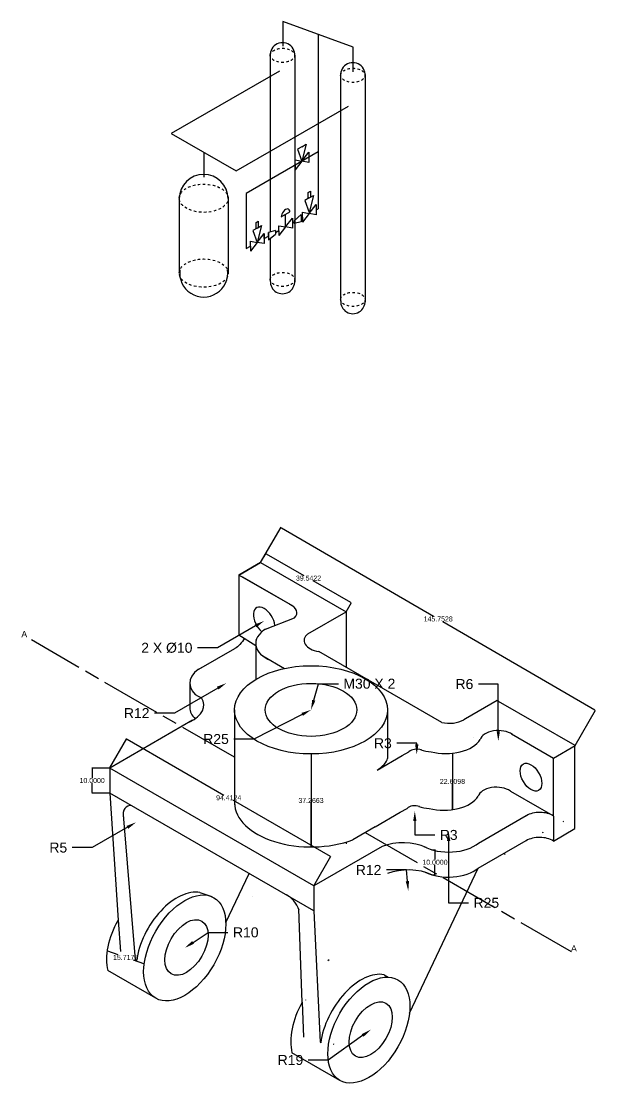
# Model space of a CAD drawing. Header units: millimetres. Extents: x 2399 to 3280, y 1312 to 2501.
# Drawn here: x 2399.2 to 2629.2, y 1638.5 to 2066.6 of the extents above; entities that cross this region are included whole.
import ezdxf
from ezdxf import colors
from ezdxf.entities.mleader import LeaderData, LeaderLine
from ezdxf.math import Vec2, Vec3

# ---------------------------------------------------------------- set-up
doc = ezdxf.new("R2010")
doc.units = ezdxf.units.MM
doc.linetypes.add('ACAD_ISO08W100', pattern=[36, 24, -3, 6, -3])
doc.linetypes.add('JIS_02_1.0', pattern=[2, 1, -1])
doc.styles.get("Standard").update_dxf_attribs({"font": 'arial.ttf', "height": 2})
doc.dimstyles.get("Standard").update_dxf_attribs({"dimtxt": 0.18, "dimasz": 0.18, "dimexe": 0.18, "dimexo": 0.0625, "dimgap": 0.09, "dimtad": 0, "dimtih": 1, "dimtoh": 1, "dimdec": 4, "dimzin": 0, "dimdsep": 46, "dimtxsty": 'Standard', "dimcen": 0.09, "dimadec": 0, "dimazin": 0, "dimtfac": 1, "dimtdec": 4, "dimtofl": 0, "dimtmove": 0, "dimatfit": 3, "dimfxl": 1, "dimtolj": 1, "dimtzin": 0, "dimarcsym": 0})

# ---------------------------------------------------------------- blocks, each defined once
blk = doc.blocks.new('*D24')
at = {"color": 0, "lineweight": -2, "transparency": 16777216}
for p, q in [((2495.02, 1849.78), (2503.26, 1863.92)), ((2503.32, 1863.68), (2564.24, 1828.21)), ((2628.97, 1790.53), (2568.06, 1825.99)), ((2620.99, 1776.45), (2629.22, 1790.59))]:
    blk.add_line(p, q, dxfattribs=at)
at = {"color": 0, "transparency": 16777216}
for points in [[(2503.34, 1863.7), (2503.31, 1863.65), (2503.17, 1863.77)], [(2628.99, 1790.55), (2628.96, 1790.5), (2629.13, 1790.44)]]:
    blk.add_solid(points, dxfattribs=at)
at = {"layer": 'Defpoints', "color": 0, "transparency": 16777216}
for p in [(2494.99, 1849.72), (2629.13, 1790.44), (2620.95, 1776.39)]:
    blk.add_point(p, dxfattribs=at)
at = {"color": 0, "transparency": 16777216, "insert": (2566.15, 1827.1), "char_height": 2, "attachment_point": 5}
blk.add_mtext('\\A1;145.7528', dxfattribs=at)
blk = doc.blocks.new('*D25')
at = {"color": 0, "lineweight": -2, "transparency": 16777216}
for p, q in [((2433.58, 1694.16), (2433.62, 1694.27)), ((2433.73, 1694.04), (2437.84, 1692.58)), ((2448.2, 1688.89), (2444.08, 1690.36)), ((2448.39, 1688.89), (2448.43, 1689))]:
    blk.add_line(p, q, dxfattribs=at)
at = {"color": 0, "transparency": 16777216}
for points in [[(2433.74, 1694.07), (2433.72, 1694.01), (2433.56, 1694.1)], [(2448.21, 1688.92), (2448.19, 1688.87), (2448.37, 1688.83)]]:
    blk.add_solid(points, dxfattribs=at)
at = {"layer": 'Defpoints', "color": 0, "transparency": 16777216}
for p in [(2433.56, 1694.1), (2448.37, 1688.83), (2448.37, 1688.83)]:
    blk.add_point(p, dxfattribs=at)
at = {"color": 0, "transparency": 16777216, "insert": (2440.96, 1691.47), "char_height": 2, "attachment_point": 5}
blk.add_mtext('\\A1;15.7175', dxfattribs=at)
blk = doc.blocks.new('*D26')
at = {"color": 0, "lineweight": -2, "transparency": 16777216}
for p, q in [((2434.62, 1767.4), (2441.43, 1779.2)), ((2441.5, 1778.96), (2480.3, 1756.55)), ((2522.95, 1731.93), (2484.15, 1754.33)), ((2516.39, 1720.2), (2523.2, 1732))]:
    blk.add_line(p, q, dxfattribs=at)
at = {"color": 0, "transparency": 16777216}
for points in [[(2441.51, 1778.98), (2441.48, 1778.93), (2441.34, 1779.05)], [(2522.97, 1731.96), (2522.94, 1731.9), (2523.11, 1731.84)]]:
    blk.add_solid(points, dxfattribs=at)
at = {"layer": 'Defpoints', "color": 0, "transparency": 16777216}
for p in [(2434.59, 1767.35), (2523.11, 1731.84), (2516.35, 1720.14)]:
    blk.add_point(p, dxfattribs=at)
at = {"color": 0, "transparency": 16777216, "insert": (2482.23, 1755.44), "char_height": 2, "attachment_point": 5}
blk.add_mtext('\\A1;94.4124', dxfattribs=at)
blk = doc.blocks.new('*D27')
at = {"color": 0, "lineweight": -2, "transparency": 16777216}
for p, q in [((2515.21, 1772.81), (2515.21, 1755.47)), ((2515.27, 1772.99), (2515.39, 1772.99)), ((2515.21, 1735.91), (2515.21, 1753.25)), ((2515.15, 1735.73), (2515.03, 1735.73))]:
    blk.add_line(p, q, dxfattribs=at)
at = {"color": 0, "transparency": 16777216}
for points in [[(2515.18, 1772.81), (2515.24, 1772.81), (2515.21, 1772.99)], [(2515.18, 1735.91), (2515.24, 1735.91), (2515.21, 1735.73)]]:
    blk.add_solid(points, dxfattribs=at)
at = {"layer": 'Defpoints', "color": 0, "transparency": 16777216}
for p in [(2515.21, 1772.99), (2515.21, 1735.73), (2515.21, 1735.73)]:
    blk.add_point(p, dxfattribs=at)
at = {"color": 0, "transparency": 16777216, "insert": (2515.21, 1754.36), "char_height": 2, "attachment_point": 5}
blk.add_mtext('\\A1;37.2663', dxfattribs=at)
blk = doc.blocks.new('*D2')
at = {"color": 0, "lineweight": -2, "transparency": 16777216}
for p, q in [((2571.87, 1773.11), (2571.87, 1763.1)), ((2571.94, 1773.29), (2572.05, 1773.29)), ((2571.87, 1750.86), (2571.87, 1760.88)), ((2571.94, 1750.68), (2572.05, 1750.68))]:
    blk.add_line(p, q, dxfattribs=at)
at = {"color": 0, "transparency": 16777216}
for points in [[(2571.84, 1773.11), (2571.9, 1773.11), (2571.87, 1773.29)], [(2571.84, 1750.86), (2571.9, 1750.86), (2571.87, 1750.68)]]:
    blk.add_solid(points, dxfattribs=at)
at = {"layer": 'Defpoints', "color": 0, "transparency": 16777216}
for p in [(2571.87, 1773.29), (2571.87, 1750.68), (2571.87, 1750.68)]:
    blk.add_point(p, dxfattribs=at)
at = {"color": 0, "transparency": 16777216, "insert": (2571.87, 1761.99), "char_height": 2, "attachment_point": 5}
blk.add_mtext('\\A1;22.6098', dxfattribs=at)
blk = doc.blocks.new('*D3')
at = {"color": 0, "lineweight": -2, "transparency": 16777216}
for p, q in [((2495.02, 1849.78), (2497.18, 1853.51)), ((2497.24, 1853.26), (2512.28, 1844.58)), ((2531.17, 1833.67), (2516.13, 1842.35)), ((2529.27, 1830.01), (2531.42, 1833.73))]:
    blk.add_line(p, q, dxfattribs=at)
at = {"color": 0, "transparency": 16777216}
for points in [[(2497.26, 1853.29), (2497.23, 1853.23), (2497.09, 1853.35)], [(2531.19, 1833.69), (2531.16, 1833.64), (2531.33, 1833.58)]]:
    blk.add_solid(points, dxfattribs=at)
at = {"layer": 'Defpoints', "color": 0, "transparency": 16777216}
for p in [(2494.99, 1849.72), (2531.33, 1833.58), (2529.24, 1829.95)]:
    blk.add_point(p, dxfattribs=at)
at = {"color": 0, "transparency": 16777216, "insert": (2514.21, 1843.46), "char_height": 2, "attachment_point": 5}
blk.add_mtext('\\A1;39.5422', dxfattribs=at)
blk = doc.blocks.new('*D4')
at = {"color": 0, "lineweight": -2, "transparency": 16777216}
for p, q in [((2434.53, 1767.35), (2427.35, 1767.35)), ((2427.53, 1767.17), (2427.53, 1763.46)), ((2427.53, 1757.53), (2427.53, 1761.24)), ((2434.53, 1757.35), (2427.35, 1757.35))]:
    blk.add_line(p, q, dxfattribs=at)
at = {"color": 0, "transparency": 16777216}
for points in [[(2427.5, 1767.17), (2427.56, 1767.17), (2427.53, 1767.35)], [(2427.5, 1757.53), (2427.56, 1757.53), (2427.53, 1757.35)]]:
    blk.add_solid(points, dxfattribs=at)
at = {"layer": 'Defpoints', "color": 0, "transparency": 16777216}
for p in [(2427.53, 1767.35), (2434.59, 1767.35), (2434.59, 1757.35)]:
    blk.add_point(p, dxfattribs=at)
at = {"color": 0, "transparency": 16777216, "insert": (2427.53, 1762.35), "char_height": 2, "attachment_point": 5}
blk.add_mtext('\\A1;10.0000', dxfattribs=at)
blk = doc.blocks.new('*D5')
at = {"color": 0, "lineweight": -2, "transparency": 16777216}
for p, q in [((2563.6, 1734.59), (2565.04, 1734.59)), ((2564.86, 1734.41), (2564.86, 1730.7)), ((2564.86, 1724.77), (2564.86, 1728.48)), ((2563.6, 1724.59), (2565.04, 1724.59))]:
    blk.add_line(p, q, dxfattribs=at)
at = {"color": 0, "transparency": 16777216}
for points in [[(2564.83, 1734.41), (2564.89, 1734.41), (2564.86, 1734.59)], [(2564.83, 1724.77), (2564.89, 1724.77), (2564.86, 1724.59)]]:
    blk.add_solid(points, dxfattribs=at)
at = {"layer": 'Defpoints', "color": 0, "transparency": 16777216}
for p in [(2563.54, 1734.59), (2564.86, 1734.59), (2563.54, 1724.59)]:
    blk.add_point(p, dxfattribs=at)
at = {"color": 0, "transparency": 16777216, "insert": (2564.86, 1729.59), "char_height": 2, "attachment_point": 5}
blk.add_mtext('\\A1;10.0000', dxfattribs=at)

msp = doc.modelspace()

# ---------------------------------------------------------------- linework, layer by layer
for p, q in [((2532.10618, 2056.32564), (2503.92098, 2066.60156)), ((2503.92098, 2066.60156), (2503.92098, 2056.60156)), ((2518.01358, 2061.4636), (2518.01358, 2014.27211)), ((2532.10618, 2046.32564), (2532.10618, 2056.32564)), ((2498.87983, 2053.03443), (2498.87983, 2013.03443)), ((2498.87983, 2053.03443), (2498.88073, 2053.03443)), ((2508.67689, 2053.03443), (2508.67779, 2053.03443)), ((2508.67779, 2053.03443), (2508.67779, 2013.03443)), ((2502.53012, 2046.64791), (2459.22885, 2021.64791)), ((2527.06503, 2045.02924), (2527.06503, 2005.02924)), ((2527.2072, 2043.55126), (2527.2081, 2043.55126)), ((2536.86299, 2045.02924), (2536.86299, 2005.02924)), ((2537.00427, 2043.55126), (2537.00516, 2043.55126)), ((2485.20961, 2006.64791), (2530.22732, 2032.63889)), ((2459.22885, 2021.64791), (2485.20961, 2006.64791)), ((2511.5782, 2016.32086), (2513.31026, 2017.32086)), ((2513.31026, 2017.32086), (2511.5782, 2010.55665)), ((2472.21923, 2014.14791), (2472.21923, 2004.14791)), ((2518.01358, 2014.27211), (2489.2212, 1997.64882)), ((2498.89064, 2013.03443), (2498.89064, 1982.23077)), ((2508.67779, 2013.03443), (2508.67779, 1962.21088)), ((2511.5782, 2016.32086), (2509.84615, 2015.32086)), ((2509.84615, 2015.32086), (2511.5782, 2010.55665)), ((2511.5782, 2010.55665), (2514.32875, 2014.12526)), ((2514.32875, 2014.12526), (2514.30865, 2010.0776)), ((2518.01358, 2014.27211), (2518.01358, 1991.51053)), ((2511.5782, 2010.55665), (2508.89064, 2007.06974)), ((2508.89333, 2009.06974), (2508.89064, 2007.06974)), ((2508.89333, 2009.06974), (2508.89125, 2011.06974)), ((2508.89125, 2011.06974), (2511.5782, 2010.55665)), ((2514.30865, 2010.0776), (2511.5782, 2010.55665)), ((2527.07584, 2005.02924), (2527.07584, 1974.22558)), ((2536.86299, 2005.02924), (2536.86299, 1954.20569)), ((2462.42127, 1995.71071), (2462.42127, 1965.71071)), ((2462.42127, 1995.71071), (2462.42701, 1995.71071)), ((2482.01145, 1995.71071), (2482.01719, 1995.71071)), ((2482.01719, 1995.71071), (2482.01719, 1965.71071)), ((2489.2212, 1997.64882), (2489.2212, 1975.56512)), ((2514.51738, 1995.82971), (2512.78533, 1994.82971)), ((2514.08255, 1998.08289), (2514.51556, 1998.33289)), ((2514.08255, 1995.58289), (2514.08255, 1998.08289)), ((2514.51738, 1995.82971), (2514.08255, 1995.58289)), ((2514.51556, 1998.33289), (2514.94857, 1998.58289)), ((2514.51738, 1995.82971), (2516.24943, 1996.82971)), ((2516.24943, 1996.82971), (2514.51738, 1990.06549)), ((2514.94857, 1998.58289), (2514.94857, 1996.08289)), ((2512.78533, 1994.82971), (2514.51738, 1990.06549)), ((2514.50349, 1989.59055), (2517.25403, 1993.15917)), ((2517.25403, 1993.15917), (2517.23393, 1989.1115)), ((2517.24373, 1991.08418), (2518.01358, 1991.51053)), ((2493.65294, 1986.28785), (2494.08595, 1986.53785)), ((2494.08595, 1986.53785), (2494.08595, 1984.03785)), ((2503.28413, 1988.20743), (2506.74823, 1990.20743)), ((2505.01618, 1989.20743), (2503.28413, 1988.20743)), ((2505.01618, 1984.20743), (2505.01618, 1989.20743)), ((2505.01618, 1984.20743), (2507.76673, 1987.77604)), ((2507.76673, 1987.77604), (2507.74663, 1983.72838)), ((2508.43621, 1986.71947), (2511.23237, 1989.23513)), ((2508.43621, 1986.71947), (2508.43621, 1985.65054)), ((2511.23237, 1989.23513), (2511.24222, 1987.73517)), ((2511.24205, 1987.76041), (2511.81861, 1988.07972)), ((2511.24222, 1987.73517), (2511.24502, 1986.23517)), ((2514.50349, 1989.59055), (2511.81593, 1986.10365)), ((2511.81861, 1988.10365), (2511.81653, 1990.10365)), ((2511.81653, 1990.10365), (2514.50349, 1989.59055)), ((2511.81861, 1988.10365), (2511.81861, 1986.10713)), ((2514.47131, 1989.5488), (2514.5363, 1989.58479)), ((2517.23393, 1989.1115), (2514.50349, 1989.59055)), ((2493.65476, 1983.78467), (2491.92271, 1982.78467)), ((2491.92271, 1982.78467), (2493.65476, 1978.02045)), ((2493.21993, 1986.03785), (2493.65294, 1986.28785)), ((2493.21993, 1983.53785), (2493.21993, 1986.03785)), ((2493.65476, 1983.78467), (2493.21993, 1983.53785)), ((2493.65476, 1983.78467), (2495.38681, 1984.78467)), ((2495.38681, 1984.78467), (2493.65476, 1978.02045)), ((2500.91152, 1982.78959), (2498.20565, 1982.04136)), ((2500.91152, 1982.0393), (2502.3312, 1982.82552)), ((2500.91152, 1982.78959), (2500.91152, 1981.2833)), ((2505.01618, 1984.20743), (2502.32862, 1980.72053)), ((2502.33131, 1982.72053), (2502.32923, 1984.72052)), ((2502.32923, 1984.72052), (2505.01618, 1984.20743)), ((2502.33131, 1982.72053), (2502.33338, 1980.7267)), ((2507.74663, 1983.72838), (2505.01618, 1984.20743)), ((2507.75707, 1985.83041), (2508.43621, 1986.20652)), ((2511.24502, 1986.23517), (2508.43621, 1985.65054)), ((2493.65476, 1978.02045), (2490.9672, 1974.53355)), ((2490.96988, 1976.53355), (2490.9678, 1978.53355)), ((2490.9678, 1978.53355), (2493.65476, 1978.02045)), ((2493.65476, 1978.02045), (2496.4053, 1981.58907)), ((2496.38521, 1977.54141), (2493.65476, 1978.02045)), ((2496.4053, 1981.58907), (2496.38521, 1977.54141)), ((2496.40507, 1981.54136), (2496.38521, 1977.54141)), ((2496.39512, 1979.53808), (2498.21321, 1980.54495)), ((2496.40104, 1979.54136), (2496.40507, 1981.54136)), ((2498.20672, 1980.54136), (2498.20565, 1982.04136)), ((2498.20565, 1982.04136), (2498.2208, 1979.0414)), ((2498.2208, 1979.0414), (2500.91152, 1981.2833)), ((2498.89064, 1979.59951), (2498.89064, 1962.49281)), ((2489.2212, 1975.56512), (2490.96988, 1976.53355)), ((2490.96988, 1976.53355), (2490.9672, 1974.53355)), ((2527.07584, 1971.59431), (2527.07584, 1954.48761)), ((2494.9913, 1849.72311), (2486.33105, 1844.72311)), ((2486.33105, 1844.72311), (2494.9913, 1849.72311)), ((2494.9913, 1849.72311), (2488.76243, 1846.12687)), ((2494.9913, 1849.72311), (2529.23583, 1829.95202)), ((2507.99131, 1832.21755), (2486.33105, 1844.72311)), ((2486.33105, 1844.72311), (2486.33105, 1820.72311)), ((2507.99131, 1832.21755), (2487.91645, 1843.80778)), ((2513.97319, 1821.14013), (2529.23583, 1829.95202)), ((2529.23583, 1829.95202), (2529.23583, 1807.75954)), ((2496.93339, 1823.01089), (2508.64729, 1827.5692)), ((2486.33105, 1820.72311), (2493.11337, 1816.50772)), ((2470.23703, 1806.9402), (2484.65208, 1815.26273)), ((2484.63802, 1815.27085), (2484.65208, 1815.26273)), ((2493.0545, 1817.23461), (2493.0545, 1802.87026)), ((2493.27515, 1818.73229), (2493.09255, 1818.62687)), ((2495.84943, 1812.28902), (2504.58088, 1807.24792)), ((2567.57268, 1785.62575), (2518.29833, 1814.07431)), ((2466.60286, 1801.38872), (2466.60286, 1791.56659)), ((2468.85554, 1796.87428), (2471.41582, 1795.3961)), ((2589.72941, 1794.42018), (2577.0608, 1787.10595)), ((2590.30726, 1794.08657), (2589.72941, 1794.42018)), ((2621.05361, 1776.33515), (2590.30726, 1794.08657)), ((2484.59369, 1790.6701), (2484.59369, 1752.6701)), ((2545.83094, 1790.6701), (2545.83094, 1771.23343)), ((2467.7405, 1786.48808), (2434.59055, 1767.34895)), ((2466.60286, 1785.91701), (2466.60286, 1785.83127)), ((2577.0608, 1787.10595), (2576.38913, 1786.70759)), ((2595.51058, 1781.08242), (2612.39335, 1771.33515)), ((2580.27958, 1779.63716), (2580.24857, 1779.63099)), ((2515.21231, 1772.99243), (2515.21231, 1735.72616)), ((2551.76669, 1772.37127), (2554.44021, 1773.91483)), ((2571.87484, 1773.29156), (2571.87484, 1750.68171)), ((2612.39335, 1771.33515), (2621.05361, 1776.33515)), ((2620.95377, 1743.09634), (2620.95377, 1776.39279)), ((2541.64353, 1766.45777), (2551.76669, 1772.37127)), ((2612.39335, 1748.11124), (2612.39335, 1771.33515)), ((2516.35408, 1720.14275), (2434.59055, 1767.34895)), ((2434.59055, 1767.34895), (2434.59055, 1757.34895)), ((2516.35408, 1710.14275), (2434.59055, 1757.34895)), ((2434.59055, 1757.34895), (2437.89653, 1706.40474)), ((2595.1263, 1758.11861), (2606.80194, 1751.37767)), ((2550.9847, 1749.66302), (2553.65821, 1751.20657)), ((2606.80194, 1751.37767), (2612.39335, 1748.14947)), ((2439.92758, 1748.60934), (2444.76389, 1690.43109)), ((2540.86154, 1743.74951), (2550.9847, 1749.66302)), ((2582.28983, 1737.2256), (2601.43087, 1748.27668)), ((2601.48054, 1748.24801), (2601.43087, 1748.27668)), ((2612.39335, 1748.11124), (2612.29352, 1738.09634)), ((2540.86154, 1743.74951), (2531.93408, 1738.59524)), ((2612.29352, 1738.09634), (2620.95377, 1743.09634)), ((2616.28802, 1745.90089), (2616.11538, 1745.81015)), ((2582.18999, 1727.2107), (2601.33104, 1738.26179)), ((2608.07936, 1741.51403), (2607.78905, 1741.34642)), ((2543.71663, 1735.94053), (2516.35408, 1720.14275)), ((2529.23583, 1737.68928), (2529.23583, 1737.03741)), ((2554.70029, 1669.15062), (2582.18999, 1727.2107)), ((2481.06337, 1705.39811), (2490.40359, 1725.12528)), ((2470.7098, 1717.43996), (2475.45148, 1715.85929)), ((2516.35408, 1720.14275), (2516.35408, 1710.14275)), ((2475.45148, 1715.85929), (2475.43859, 1715.81589)), ((2491.77358, 1715.85929), (2491.78648, 1715.81589)), ((2511.27511, 1713.0751), (2511.27511, 1713.00653)), ((2511.67864, 1673.49029), (2510.32713, 1710.81265)), ((2516.35408, 1710.14275), (2518.85334, 1657.48017)), ((2437.89653, 1706.40474), (2438.94514, 1693.79055)), ((2444.76389, 1690.43109), (2445.29061, 1690.12699)), ((2522.46117, 1690.43109), (2521.93446, 1690.12699)), ((2452.98342, 1675.10201), (2433.80258, 1686.17607)), ((2544.49191, 1684.5255), (2546.13711, 1683.57565)), ((2454.28718, 1674.50175), (2454.19607, 1674.32711)), ((2512.93788, 1674.50175), (2513.02899, 1674.32711)), ((2511.67864, 1673.49029), (2512.18402, 1659.53402)), ((2518.85334, 1657.48017), (2519.09809, 1657.39809)), ((2526.76553, 1642.18755), (2507.58469, 1653.26162)), ((2524.49623, 1656.53876), (2524.24472, 1656.68396))]:
    msp.add_line(p, q)
at = {"linetype": 'ACAD_ISO08W100'}
for p, q in [((2527.07584, 1974.22558), (2527.07584, 1960.32594)), ((2484.59369, 1771.6701), (2403.1703, 1818.67992)), ((2536.90755, 1741.46668), (2619.36061, 1693.86238))]:
    msp.add_line(p, q, dxfattribs=at)
for centre, radius, start, end in [((2503.77881, 2053.03443), 4.98521, 349.3276452, 190.6723548), ((2531.96401, 2045.02924), 4.98521, 349.3276452, 190.6723548), ((2503.77881, 2013.03443), 4.88817, 177.3032503, 180), ((2472.21923, 1995.47736), 9.795, 0.5017475, 179.4982525), ((2472.21923, 1965.71071), 9.61599, 172.0556489, 7.9443511), ((2503.78769, 1962.33322), 4.88817, 177.3032503, 2.6967497), ((2531.97289, 1954.32803), 4.88817, 177.3032503, 2.6967497)]:
    msp.add_arc(centre, radius, start, end)
at = {"linetype": 'JIS_02_1.0'}
for centre, major_axis in [((2503.77881, 2052.98038), (-4.89898, 0)), ((2531.96401, 2044.97519), (-4.89898, 0)), ((2472.21923, 1995.71071), (-9.79796, 0)), ((2472.21923, 1965.71071), (-9.79796, 0)), ((2503.77881, 1963.17895), (-4.89898, 0)), ((2531.96401, 1955.17375), (-4.89898, 0))]:
    msp.add_ellipse(centre, major_axis=major_axis, ratio=0.577350269, dxfattribs=at)
for centre, major_axis, start_param, end_param in [((2505.01618, 1989.20743), (-1.22474, -2.12132), 2.35619449, 5.497787144), ((2496.45587, 1826.31328), (3.06186, -5.3033), 0.917816972, 5.2799708), ((2502.2006, 1829.60555), (-7.34847, 0), 2.640969048, 4.049172433), ((2507.75133, 1817.26714), (-14.69694, 0), 5.539632189, 7.227033647), ((2520.27381, 1818.45155), (-7.83475, 0), 5.646699073, 7.599086349), ((2507.75133, 1817.68167), (-14.69694, 0), 6.16743908, 6.174846729), ((2481.2998, 1801.38872), (-14.69694, 0), 5.396567567, 6.844183705), ((2457.54125, 1792.59751), (-14.69694, 0), 8.51835286, 9.776562372), ((2481.2998, 1791.56659), (-14.69694, 0), 6.283185307, 6.844183705), ((2472.29998, 1794.33197), (-14.69694, 0), 8.844811583, 8.850315593), ((2570.57993, 1789.97242), (-8.10705, 0), 1.190772296, 2.369657092), ((2590.23536, 1778.13008), (-7.34847, 0), 3.830426142, 6.134544148), ((2569.13714, 1781.62833), (-14.69694, 0), 1.164541327, 2.796562546), ((2557.56496, 1772.79889), (-3.67423, 0), 4.184101654, 5.729228375), ((2566.21617, 1782.15367), (-14.69694, 0), 1.070911525, 1.3730863), ((2589.45337, 1755.42183), (-7.34847, 0), 3.830426142, 6.134544148), ((2568.35515, 1758.92008), (-14.69694, 0), 1.164541327, 2.796562546), ((2445.12373, 1745.60934), (3.67423, -6.36396), 2.695319854, 4.12796888), ((2515.21231, 1753.40383), (-30.61862, 0), 6.283185307, 8.431719703), ((2556.78297, 1750.09064), (-3.67423, 0), 4.184101654, 5.729228375), ((2565.43417, 1759.44542), (-14.69694, 0), 1.070911525, 1.3730863), ((2606.83015, 1745.33931), (-7.34847, 0), 3.853594372, 5.527774389), ((2606.73032, 1735.32441), (-7.34847, 0), 3.853594372, 5.527774389), ((2615.42677, 1741.58618), (-7.34847, 0), 6.254674366, 6.300191106), ((2552.00585, 1728.93365), (-14.69694, 0), 4.021989251, 5.311622777), ((2570.32984, 1742.15709), (-14.69694, 0), 0.830951168, 2.521412679), ((2580.20254, 1749.01637), (-30.61862, 0), 8.274041063, 8.283747287), ((2554.17946, 1718.04515), (-14.69694, 0), 4.021989251, 5.311622777), ((2556.5069, 1725.38502), (-3.67423, 0), 5.719457681, 5.729228375), ((2570.23001, 1732.14219), (-14.69694, 0), 0.880396597, 2.521412679), ((2461.52111, 1696.37339), (-11.63508, -20.15254), 3.334497646, 5.332601425), ((2505.89757, 1710.23339), (3.67423, -6.36396), 1.27423542, 2.447684493), ((2449.74885, 1700.06829), (-11.63508, -20.15254), 4.731239668, 5.746969985), ((2535.30322, 1663.45894), (-11.63508, -20.15254), 3.334497646, 5.332601425), ((2523.53096, 1667.15383), (-11.63508, -20.15254), 4.731239668, 5.746969985)]:
    msp.add_ellipse(centre, major_axis=major_axis, ratio=0.577350269, start_param=start_param, end_param=end_param)
at = {"extrusion": (0, 0, -1)}
msp.add_ellipse((2484.79381, 1821.3581), major_axis=(-3.67423, -6.36396), ratio=0.577350269, start_param=4.694098694, end_param=5.527774389, dxfattribs=at)
for centre, major_axis in [((2515.21231, 1790.6701), (-30.61862, 0)), ((2515.21231, 1790.6701), (-18.37117, 0)), ((2603.32941, 1763.70878), (3.06186, -5.3033)), ((2464.6185, 1695.25455), (-11.63508, -20.15254)), ((2465.33547, 1695.43827), (-6.12372, -10.6066)), ((2538.40061, 1662.3401), (-11.63508, -20.15254)), ((2539.11758, 1662.52381), (-6.12372, -10.6066))]:
    msp.add_ellipse(centre, major_axis=major_axis, ratio=0.577350269)
for points in [[(2493.15273, 1818.66161), (2493.15731, 1818.68432), (2493.07249, 1818.61529), (2493.09255, 1818.62687)], [(2541.64353, 1766.45777), (2543.66527, 1767.85881), (2545.83094, 1769.73056), (2545.83094, 1771.23343)], [(2545.83094, 1771.23343), (2545.83094, 1771.23344), (2545.83094, 1771.23344), (2545.83094, 1771.23344)]]:
    msp.add_open_spline(points, degree=3)

# ---------------------------------------------------------------- texts
at = {"linetype": 'ACAD_ISO08W100', "char_height": 2.5, "attachment_point": 1}
for insert in [(2399.16776, 1822.25639), (2619.36061, 1696.36238)]:
    msp.add_mtext_dynamic_manual_height_columns('A', width=17.0588557, gutter_width=12.5, heights=[0], dxfattribs=dict(at, insert=insert))

# ---------------------------------------------------------------- dimensions: what is measured, and where the dimension line sits
at = {"color": 152, "true_color": 0x2776bb}
for p1, p2, distance, picture, middle in [((2494.9913, 1849.72311), (2620.95377, 1776.39279), 16.25187, '*D24', (2566.14909, 1827.10314)), ((2494.9913, 1849.72311), (2529.23583, 1829.95202), 4.18749, '*D3', (2514.20731, 1843.46404)), ((2434.59055, 1767.34895), (2516.35408, 1720.14275), 13.50627, '*D26', (2482.22545, 1755.44263)), ((2515.21231, 1772.99243), (2515.21231, 1735.72616), 0, '*D27', (2515.21231, 1754.35929)), ((2571.8748356, 1773.2915636), (2571.8748356, 1750.6817143), 0, '*D2', (2571.8748356, 1761.9866389)), ((2434.59055, 1757.34895), (2434.59055, 1767.34895), 7.06138, '*D4', (2427.52917, 1762.34895)), ((2563.53913, 1724.58723), (2563.53913, 1734.58723), -1.31967, '*D5', (2564.85881, 1729.58723)), ((2433.55723, 1694.10261), (2448.36534, 1688.83386), 0, '*D25', (2440.96128, 1691.46824))]:
    dim = msp.add_aligned_dim(p1=p1, p2=p2, distance=distance, dimstyle='Standard', dxfattribs=at)
    dim.commit()
    dim.dimension.update_dxf_attribs({"geometry": picture, "text_midpoint": middle})

# ---------------------------------------------------------------- leaders
ml = msp.add_multileader_mtext('Standard', dxfattribs=at)
ml.set_content('2 X %%C10', color=(39, 118, 187))
ml.set_leader_properties()
ml.build(insert=Vec2(0, 0))
ctx = ml.context
ctx.base_point, ctx.plane_origin = Vec3(2445.62827, 1815.48412), Vec3(2496.45587, 1826.31328)
ctx.text_align_type = 2
notes = []
notes.append((ctx, [(0, (1, 1, 0), (2477.69921, 1815.48412), (-1, 0), 8, [(0, [(2496.45587, 1826.31328)], 0, [])])]))
ctx.mtext.insert, ctx.mtext.alignment, ctx.mtext.flow_direction = Vec3(2467.69921, 1817.56461), 3, 5
ml = msp.add_multileader_mtext('Standard', dxfattribs=at)
ml.set_content('M30 X 2', color=(39, 118, 187))
ml.set_leader_properties()
ml.build(insert=Vec2(0, 0))
ctx = ml.context
ctx.base_point, ctx.plane_origin = Vec3(2526.18162, 1801.13724), Vec3(2515.21231, 1790.6701)
notes.append((ctx, [(0, (1, 1, 0), (2518.18162, 1801.13724), (1, 0), 8, [(0, [(2515.21231, 1790.6701)], 0, [])])]))
ctx.mtext.insert, ctx.mtext.flow_direction = Vec3(2528.18162, 1803.17271), 5
ml = msp.add_multileader_mtext('Standard', dxfattribs=at)
ml.set_content('R6', color=(39, 118, 187))
ml.set_leader_properties()
ml.build(insert=Vec2(0, 0))
ctx = ml.context
ctx.base_point, ctx.plane_origin = Vec3(2571.78789, 1800.98786), Vec3(2590.23536, 1778.13008)
ctx.text_align_type = 2
notes.append((ctx, [(0, (1, 1, 0), (2590.23536, 1800.98786), (-1, 0), 8, [(0, [(2590.23536, 1778.13008)], 0, [])])]))
ctx.mtext.insert, ctx.mtext.alignment, ctx.mtext.flow_direction = Vec3(2580.23536, 1803.02196), 3, 5
ml = msp.add_multileader_mtext('Standard', dxfattribs=at)
ml.set_content('R12', color=(39, 118, 187))
ml.set_leader_properties()
ml.build(insert=Vec2(0, 0))
ctx = ml.context
ctx.base_point, ctx.plane_origin = Vec3(2438.98053, 1789.37855), Vec3(2481.2998, 1801.38872)
ctx.text_align_type = 2
notes.append((ctx, [(0, (1, 1, 0), (2460.49758, 1789.37855), (-1, 0), 8, [(0, [(2481.2998, 1801.38872)], 0, [])])]))
ctx.mtext.insert, ctx.mtext.alignment, ctx.mtext.flow_direction = Vec3(2450.49758, 1791.37855), 3, 5
ml = msp.add_multileader_mtext('Standard', dxfattribs=at)
ml.set_content('R25', color=(39, 118, 187))
ml.set_leader_properties()
ml.build(insert=Vec2(0, 0))
ctx = ml.context
ctx.base_point, ctx.plane_origin = Vec3(2470.69051, 1778.95771), Vec3(2515.21231, 1790.6701)
ctx.text_align_type = 2
notes.append((ctx, [(0, (1, 1, 0), (2492.2785, 1778.95771), (-1, 0), 8, [(0, [(2515.21231, 1790.6701)], 0, [])])]))
ctx.mtext.insert, ctx.mtext.alignment, ctx.mtext.flow_direction = Vec3(2482.2785, 1780.99182), 3, 5
ml = msp.add_multileader_mtext('Standard', dxfattribs=at)
ml.set_content('R3', color=(39, 118, 187))
ml.set_leader_properties()
ml.build(insert=Vec2(0, 0))
ctx = ml.context
ctx.base_point, ctx.plane_origin = Vec3(2539.11475, 1777.27682), Vec3(2557.56496, 1772.79889)
ctx.text_align_type = 2
notes.append((ctx, [(0, (1, 1, 0), (2557.56496, 1777.27682), (-1, 0), 8, [(0, [(2557.56496, 1772.79889)], 0, [])])]))
ctx.mtext.insert, ctx.mtext.alignment, ctx.mtext.flow_direction = Vec3(2547.56496, 1779.31229), 3, 5
ml = msp.add_multileader_mtext('Standard', dxfattribs=at)
ml.set_content('R3', color=(39, 118, 187))
ml.set_leader_properties()
ml.build(insert=Vec2(0, 0))
ctx = ml.context
ctx.base_point, ctx.plane_origin = Vec3(2564.78297, 1740.52837), Vec3(2556.78297, 1750.09064)
notes.append((ctx, [(0, (1, 1, 0), (2556.78297, 1740.52837), (1, 0), 8, [(0, [(2556.78297, 1750.09064)], 0, [])])]))
ctx.mtext.insert, ctx.mtext.flow_direction = Vec3(2566.78297, 1742.56384), 5
ml = msp.add_multileader_mtext('Standard', dxfattribs=at)
ml.set_content('R5', color=(39, 118, 187))
ml.set_leader_properties()
ml.build(insert=Vec2(0, 0))
ctx = ml.context
ctx.base_point, ctx.plane_origin = Vec3(2409.04895, 1735.45112), Vec3(2445.12373, 1745.60934)
ctx.text_align_type = 2
notes.append((ctx, [(0, (1, 1, 0), (2427.52917, 1735.45112), (-1, 0), 8, [(0, [(2445.12373, 1745.60934)], 0, [])])]))
ctx.mtext.insert, ctx.mtext.alignment, ctx.mtext.flow_direction = Vec3(2417.52917, 1737.48523), 3, 5
ml = msp.add_multileader_mtext('Standard', dxfattribs=at)
ml.set_content('R25', color=(39, 118, 187))
ml.set_leader_properties()
ml.build(insert=Vec2(0, 0))
ctx = ml.context
ctx.base_point, ctx.plane_origin = Vec3(2578.32984, 1713.33654), Vec3(2570.32984, 1742.15709)
notes.append((ctx, [(0, (1, 1, 0), (2570.32984, 1713.33654), (1, 0), 8, [(0, [(2570.32984, 1742.15709)], 0, [])])]))
ctx.mtext.insert, ctx.mtext.flow_direction = Vec3(2580.32984, 1715.37065), 5
ml = msp.add_multileader_mtext('Standard', dxfattribs=at)
ml.set_content('R12', color=(39, 118, 187))
ml.set_leader_properties()
ml.build(insert=Vec2(0, 0))
ctx = ml.context
ctx.base_point, ctx.plane_origin = Vec3(2531.88413, 1726.51853), Vec3(2554.17946, 1718.04515)
ctx.text_align_type = 2
notes.append((ctx, [(0, (1, 1, 0), (2553.40118, 1726.51853), (-1, 0), 8, [(0, [(2554.17946, 1718.04515)], 0, [])])]))
ctx.mtext.insert, ctx.mtext.alignment, ctx.mtext.flow_direction = Vec3(2543.40118, 1728.51853), 3, 5
ml = msp.add_multileader_mtext('Standard', dxfattribs=at)
ml.set_content('R10', color=(39, 118, 187))
ml.set_leader_properties()
ml.build(insert=Vec2(0, 0))
ctx = ml.context
ctx.base_point, ctx.plane_origin = Vec3(2481.94658, 1701.4737), Vec3(2464.6185, 1695.25455)
notes.append((ctx, [(0, (1, 1, 0), (2473.94658, 1701.4737), (1, 0), 8, [(0, [(2464.6185, 1695.25455)], 0, [])])]))
ctx.mtext.insert, ctx.mtext.flow_direction = Vec3(2483.94658, 1703.50781), 5
ml = msp.add_multileader_mtext('Standard', dxfattribs=at)
ml.set_content('R19', color=(39, 118, 187))
ml.set_leader_properties()
ml.build(insert=Vec2(0, 0))
ctx = ml.context
ctx.base_point, ctx.plane_origin = Vec3(2500.53577, 1650.32149), Vec3(2539.11758, 1662.52381)
ctx.text_align_type = 2
notes.append((ctx, [(0, (1, 1, 0), (2522.10194, 1650.32149), (-1, 0), 8, [(0, [(2539.11758, 1662.52381)], 0, [])])]))
ctx.mtext.insert, ctx.mtext.alignment, ctx.mtext.flow_direction = Vec3(2512.10194, 1652.3556), 3, 5
for ctx, leaders in notes:
    for number, flags, end, landing, length, lines in leaders:
        leader = LeaderData()
        leader.index, (leader.has_last_leader_line, leader.has_dogleg_vector, leader.attachment_direction) = number, flags
        leader.last_leader_point, leader.dogleg_vector, leader.dogleg_length = Vec3(end), Vec3(landing), length
        for number, points, colour, breaks in lines:
            line = LeaderLine()
            line.index, line.vertices, line.color, line.breaks = number, Vec3.list(points), colors.encode_raw_color(colour), breaks
            leader.lines.append(line)
        ctx.leaders.append(leader)

doc.saveas('drawing.dxf')
